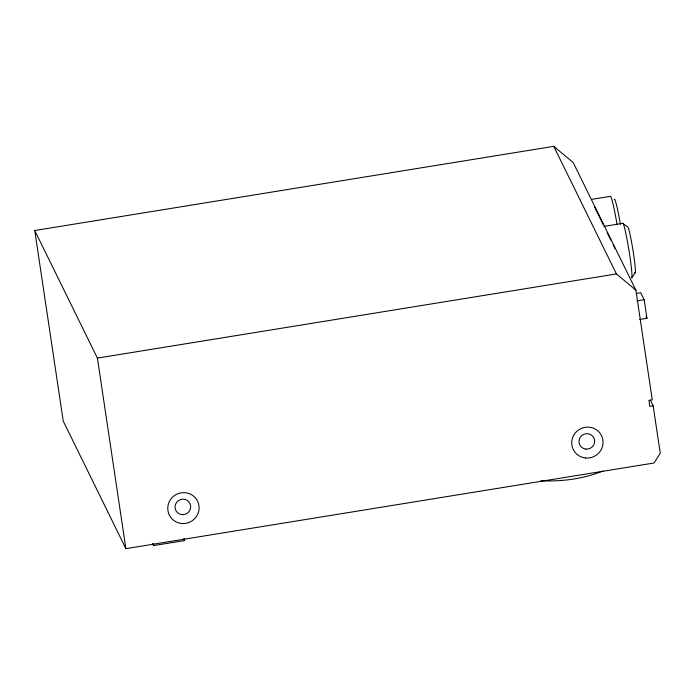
<?xml version="1.0" encoding="UTF-8"?>
<svg xmlns="http://www.w3.org/2000/svg" width="695" height="695" viewBox="0 0 695 695"><rect width="100%" height="100%" fill="white"/><g stroke="black" fill="none" stroke-linecap="round" stroke-linejoin="round"><path stroke-width="1.04" d="M631.764 277.644L635.247 272.744M602.999 470.984C583.435 478.924 561.847 481.722 540.814 480.792M34.75 230.523L553.767 146.341L573.21 162.561L635.873 290.145L652.266 399.868L648.948 400.407L649.834 406.367L653.161 405.828L660.25 453.279L654.047 462.992L125.882 548.659L63.228 421.074L34.75 230.523L97.404 358.099L125.882 548.659M591.601 199.378L610.219 196.364A35.41 2.181 80.8 0 1 617.117 224.65M603.894 226.405L622.737 223.347L627.628 226.874A23.335 1.433 80.8 0 1 633.102 251.147A23.335 1.433 80.8 0 1 634.822 272.44M97.404 358.099L616.422 273.926L635.873 290.145M636.577 293.394L640.729 292.725L644.152 299.693L646.932 318.293L639.669 319.474M636.889 300.874L644.152 299.693M152.709 543.916L153.534 545.592L184.583 540.554L184.271 538.477M594.416 206.658L603.33 224.806M607.082 232.451L610.836 240.096M613.181 244.875L615.066 248.697M646.081 316.555L646.932 318.293M553.767 146.341L616.422 273.926M650.312 400.025L653.161 405.828M183.758 538.877L184.583 540.554M153.221 543.516L153.534 545.592M622.729 223.304A27.618 1.703 80.8 0 1 629.227 252.077A27.618 1.703 80.8 0 1 631.251 277.27M614.276 199.257A31.84 1.963 80.8 0 1 620.418 224.294M585.564 457.97A15.742 15.403 -26.2 0 0 601.774 436.208A15.742 15.403 -26.2 0 0 574.808 433.558A15.742 15.403 -26.2 0 0 585.564 457.97M181.612 523.483A15.742 15.403 -26.2 0 0 197.823 501.721A15.742 15.403 -26.2 0 0 170.857 499.08A15.742 15.403 -26.2 0 0 181.612 523.483M585.894 449.1A7.871 7.697 -26.2 0 0 594.008 438.224A7.871 7.697 -26.2 0 0 580.525 436.894A7.871 7.697 -26.2 0 0 585.894 449.1M181.942 514.621A7.871 7.697 -26.2 0 0 190.048 503.736A7.871 7.697 -26.2 0 0 176.565 502.416A7.871 7.697 -26.2 0 0 181.942 514.621"/></g></svg>
